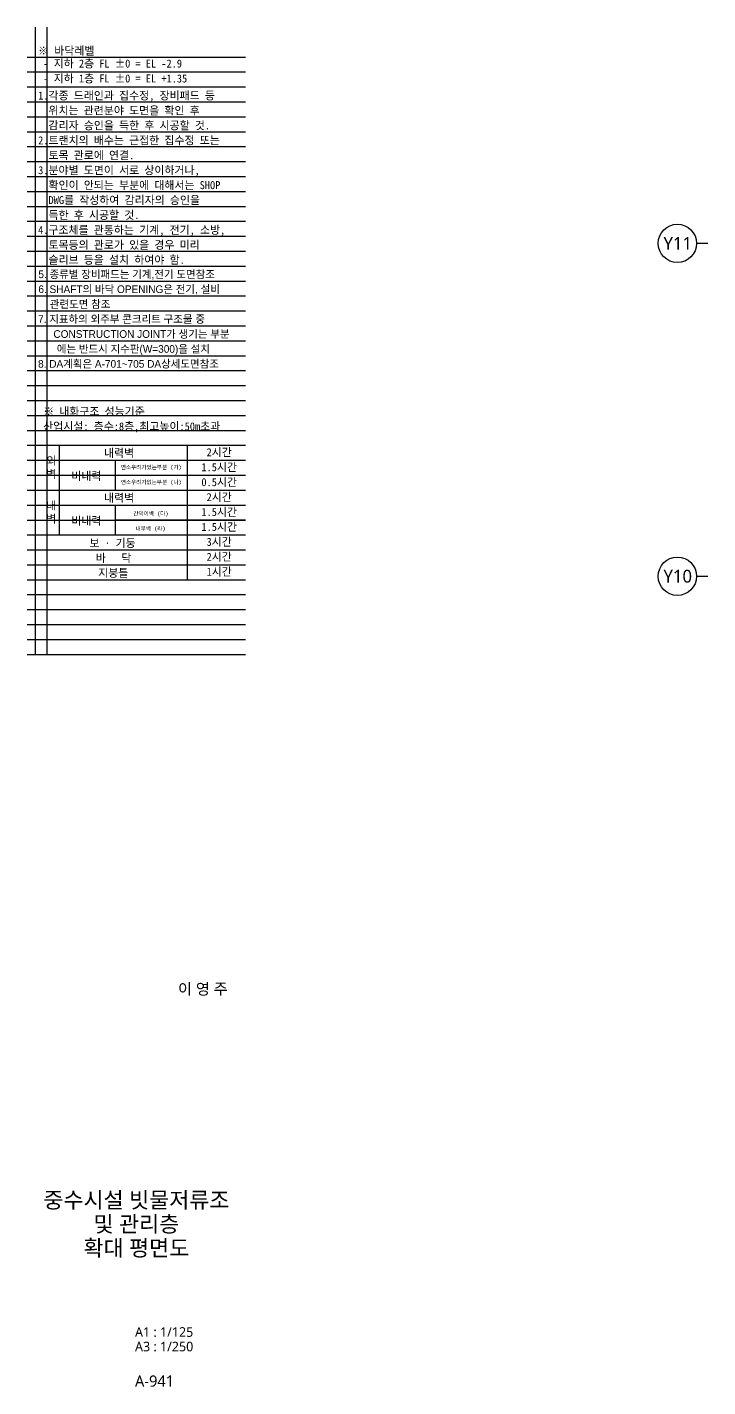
# Model space of a CAD drawing. Header units: inches. Extents: x 224105 to 519834, y 3350 to 70638.
# Drawn here: x 304456 to 331042, y 10794 to 63903 of the extents above; entities that cross this region are included whole.
import ezdxf
from ezdxf.enums import TextEntityAlignment as Align

# ---------------------------------------------------------------- set-up
doc = ezdxf.new("R2010")
doc.units = ezdxf.units.IN
doc.header["$MEASUREMENT"] = 0
doc.layers.get('0').update_dxf_attribs({"linetype": 'CONTINUOUS'})
for name, color, linetype, lineweight in [('A-AXIS-BUBL', 7, 'CONTINUOUS', 25), ('A-BORD-TEXT', 3, 'CONTINUOUS', 25), ('A-MKXX-NAME', 3, 'CONTINUOUS', 25), ('A-XXXX-TXT1', 3, 'CONTINUOUS', 25), ('A-XXXX-TXT2', 3, 'CONTINUOUS', 25)]:
    doc.layers.add(name, color=color, linetype=linetype, lineweight=lineweight)
doc.layers.add('A-XXXX-NPLT', color=144, linetype='CONTINUOUS', plot=False)
doc.layers.add('T', color=3, linetype='CONTINUOUS')
doc.styles.add('돋움체', font='')
doc.styles.add('돋음', font='')
doc.styles.add('맑은 고딕', font='malgun.ttf')
doc.styles.add('맑은고딕', font='malgun.ttf')
doc.styles.get('돋움체').set_extended_font_data('DotumChe')
doc.styles.get('돋음').set_extended_font_data('Dotum')

# ---------------------------------------------------------------- blocks, each defined once
blk = doc.blocks.new('NOTE')
at = {"layer": 'A-XXXX-NPLT'}
for p, q in [((1010659.8, 179732.7), (1010659.8, 175812.7)), ((1010734.1, 175812.7), (1010734.1, 179732.7)), ((1010609.8, 179546.1), (1011974.8, 179546.1)), ((1010609.8, 179452.7), (1011974.8, 179452.7)), ((1010609.8, 179359.4), (1011974.8, 179359.4)), ((1010609.8, 179266.1), (1011974.8, 179266.1)), ((1010609.8, 179172.7), (1011974.8, 179172.7)), ((1010609.8, 179079.4), (1011974.8, 179079.4)), ((1010609.8, 178986.1), (1011974.8, 178986.1)), ((1010609.8, 178892.7), (1011974.8, 178892.7)), ((1010609.8, 178799.4), (1011974.8, 178799.4)), ((1010609.8, 178706.1), (1011974.8, 178706.1)), ((1010609.8, 178612.7), (1011974.8, 178612.7)), ((1010609.8, 178519.4), (1011974.8, 178519.4)), ((1010609.8, 178426.1), (1011974.8, 178426.1)), ((1010609.8, 178332.7), (1011974.8, 178332.7)), ((1010609.8, 178239.4), (1011974.8, 178239.4)), ((1010609.8, 178146.1), (1011974.8, 178146.1)), ((1010609.8, 178052.7), (1011974.8, 178052.7)), ((1010609.8, 177959.4), (1011974.8, 177959.4)), ((1010609.8, 177866.1), (1011974.8, 177866.1)), ((1010609.8, 177772.7), (1011974.8, 177772.7)), ((1010609.8, 177679.4), (1011974.8, 177679.4)), ((1010609.8, 177586.1), (1011974.8, 177586.1)), ((1010609.8, 177492.7), (1011974.8, 177492.7)), ((1010609.8, 177399.4), (1011974.8, 177399.4)), ((1010609.8, 177306.1), (1011974.8, 177306.1)), ((1010609.8, 177212.7), (1011974.8, 177212.7)), ((1010609.8, 177119.4), (1011974.8, 177119.4)), ((1010609.8, 177026.1), (1011974.8, 177026.1)), ((1010609.8, 176932.7), (1011974.8, 176932.7)), ((1010609.8, 176839.4), (1011974.8, 176839.4)), ((1010609.8, 176746.1), (1011974.8, 176746.1)), ((1010609.8, 176652.7), (1011974.8, 176652.7)), ((1010609.8, 176559.4), (1011974.8, 176559.4)), ((1010609.8, 176466.1), (1011974.8, 176466.1)), ((1010609.8, 176372.7), (1011974.8, 176372.7)), ((1010609.8, 176279.4), (1011974.8, 176279.4)), ((1010609.8, 176186.1), (1011974.8, 176186.1)), ((1010609.8, 176092.7), (1011974.8, 176092.7)), ((1010609.8, 175999.4), (1011974.8, 175999.4)), ((1010609.8, 175906.1), (1011974.8, 175906.1)), ((1010609.8, 175812.7), (1011974.8, 175812.7))]:
    blk.add_line(p, q, dxfattribs=at)

msp = doc.modelspace()

# ---------------------------------------------------------------- linework, layer by layer
for points in [[(305081.3, 47569.8), (312987.5, 47569.8)], [(305706.3, 47569.8), (305706.3, 44069.8)], [(310706.3, 47569.8), (310706.3, 42319.8)], [(305706.3, 46986.5), (312987.5, 46986.5)], [(307893.8, 46986.5), (307893.8, 45819.8)], [(307893.8, 46403.1), (312987.5, 46403.1)], [(305081.3, 45819.8), (312987.5, 45819.8)], [(305706.3, 45236.5), (312987.5, 45236.5)], [(307893.8, 45236.5), (307893.8, 44069.8)], [(307893.8, 44653.1), (312987.5, 44653.1)], [(305081.3, 44069.8), (312987.5, 44069.8)], [(305081.3, 43486.5), (312987.5, 43486.5)], [(305081.3, 42903.1), (312987.5, 42903.1)], [(305081.3, 42319.8), (312987.5, 42319.8)]]:
    msp.add_lwpolyline(points)
at = {"layer": 'A-AXIS-BUBL', "ltscale": 0.2}
for p, q in [((331042.2, 55450), (330604.7, 55450)), ((331042.2, 42450), (330604.7, 42450))]:
    msp.add_line(p, q, dxfattribs=at)
for centre in [(329854.7, 55457.4), (329854.7, 42457.4)]:
    msp.add_circle(centre, 750, dxfattribs=at)

# ---------------------------------------------------------------- block references
at = {"layer": 'A-XXXX-TXT1', "xscale": 6.25, "yscale": 6.25, "zscale": 6.25}
msp.add_blockref('NOTE', (-6011855.1, -1059426.4), dxfattribs=at)

# ---------------------------------------------------------------- texts
at = {"layer": 'A-BORD-TEXT', "style": '맑은고딕'}
msp.add_text('이 영 주', height=437.5, dxfattribs=at).set_placement((312290.4, 26115.3), align=Align.RIGHT)
for s, p in [('중수시설 빗물저류조', (308721.9, 18090.6)), ('및 관리층', (308721.9, 17153.1)), ('확대 평면도', (308721.9, 16215.6))]:
    msp.add_text(s, height=625, dxfattribs=at).set_placement(p, align=Align.MIDDLE_CENTER)
at = {"layer": 'A-MKXX-NAME', "style": '돋움체'}
for s, p in [('※ 바닥레벨', (304884.8, 62826.6)), (' - 지하 2층 FL %%P0 = EL -2.9', (304884.8, 62326.6)), (' - 지하 1층 FL %%P0 = EL +1.35', (304884.8, 61743.2))]:
    msp.add_text(s, height=312.5, dxfattribs=at).set_placement(p)
at = {"layer": 'A-XXXX-TXT1', "style": '맑은고딕'}
for s, height, p in [('A1 : 1/125', 375, (308668.2, 12746.1)), ('A3 : 1/250', 375, (308668.2, 12179.2)), ('A-941', 437.5, (308668.2, 10799.7))]:
    msp.add_text(s, height=height, dxfattribs=at).set_placement(p)
at = {"layer": 'A-XXXX-TXT2', "style": '돋움체'}
for s, p in [('1.각종 드래인과 집수정, 장비패드 등', (304884.8, 61232.8)), ('  위치는 관련분야 도면을 확인 후', (304884.8, 60649.5)), ('  감리자 승인을 득한 후 시공할 것.', (304884.8, 60066.2)), ('2.트랜치의 배수는 근접한 집수정 또는', (304884.8, 59482.8)), ('  토목 관로에 연결.', (304884.8, 58899.5)), ('3.분야별 도면이 서로 상이하거나, ', (304884.8, 58316.2)), ('  확인이 안되는 부분에 대해서는 SHOP', (304884.8, 57732.8)), ('  DWG를 작성하여 감리자의 승인을', (304884.8, 57149.5)), ('  득한 후 시공할 것.', (304884.8, 56566.2)), ('4.구조체를 관통하는 기계, 전기, 소방,', (304884.8, 55982.8)), ('  토목등의 관로가 있을 경우 미리', (304884.8, 55399.5)), ('  슬리브 등을 설치 하여야 함.', (304884.8, 54816.2)), ('※ 내화구조 성능기준', (305081.3, 48892.7)), ('산업시설: 층수:8층,최고높이:50m초과', (305081.3, 48309.4))]:
    msp.add_text(s, height=312.5, dxfattribs=at).set_placement(p, align=Align.MIDDLE_LEFT)
at = {"layer": 'A-XXXX-TXT2', "ltscale": 0.2, "style": '맑은고딕'}
for s, p in [('Y11', (329868.6, 55457.7)), ('Y10', (329868.6, 42457.7))]:
    msp.add_text(s, height=500, dxfattribs=at).set_placement(p, align=Align.MIDDLE_CENTER)
at = {"layer": 'A-XXXX-TXT2', "style": '돋움체'}
for s, height, p in [('내력벽', 312.5, (308045.9, 47267.7)), ('2시간', 312.5, (311956.3, 47299)), ('연소우려가있는부분 (가)', 156.25, (309301.3, 46715.6)), ('1.5시간', 312.5, (311956.3, 46715.6)), ('비내력', 312.5, (306764.7, 46371.9)), ('연소우려가없는부분 (나)', 156.25, (309301.3, 46132.3)), ('0.5시간', 312.5, (311956.3, 46132.3)), ('내력벽', 312.5, (308045.9, 45517.7)), ('2시간', 312.5, (311956.3, 45549)), ('1.5시간', 312.5, (311956.3, 44965.6)), ('비내력', 312.5, (306764.7, 44621.9)), ('간막이벽 (다)', 156.25, (309289.1, 44903.1)), ('내부벽 (라)', 156.25, (309274.2, 44319.8)), ('1.5시간', 312.5, (311956.3, 44382.3)), ('보 · 기둥', 312.5, (307789.4, 43752.1)), ('3시간', 312.5, (311956.3, 43799)), ('바   닥', 312.5, (307829, 43168.8)), ('2시간', 312.5, (311956.3, 43215.6)), ('지붕틀', 312.5, (307817.1, 42585.4)), ('1시간', 312.5, (311956.3, 42632.3))]:
    msp.add_text(s, height=height, dxfattribs=at).set_placement(p, align=Align.MIDDLE_CENTER)
at = {"layer": 'A-XXXX-TXT2', "char_height": 312.5, "attachment_point": 5, "style": '맑은 고딕'}
for s, width, insert in [('{\\fDotumChe|b0|i0|c129|p49;외\\P벽}', 996.018, (305393.1, 46689.4)), ('{\\fDotumChe|b0|i0|c129|p49;내\\P벽}', 1000, (305393.8, 44939.4))]:
    msp.add_mtext_dynamic_manual_height_columns(s, width=width, gutter_width=5000, heights=[0], dxfattribs=dict(at, insert=insert))
at = {"layer": 'T', "style": '돋음'}
for s, p in [('5. 종류별 장비패드는 기계,전기 도면참조', (304893.8, 54101.6)), ('6. SHAFT의 바닥 OPENING은 전기, 설비', (304893.8, 53518.3)), ('   관련도면 참조', (305012.4, 52934.9)), ('7. 지표하의 외주부 콘크리트 구조물 중 ', (304881.4, 52351.6)), ('    CONSTRUCTION JOINT가 생기는 부분', (305045.2, 51768.3)), ('에는 반드시 지수판(W=300)을 설치', (305613.1, 51184.9)), ('8. DA계획은 A-701~705 DA상세도면참조 ', (304881.4, 50601.6))]:
    msp.add_text(s, height=300, dxfattribs=at).set_placement(p)

doc.saveas('drawing.dxf')
